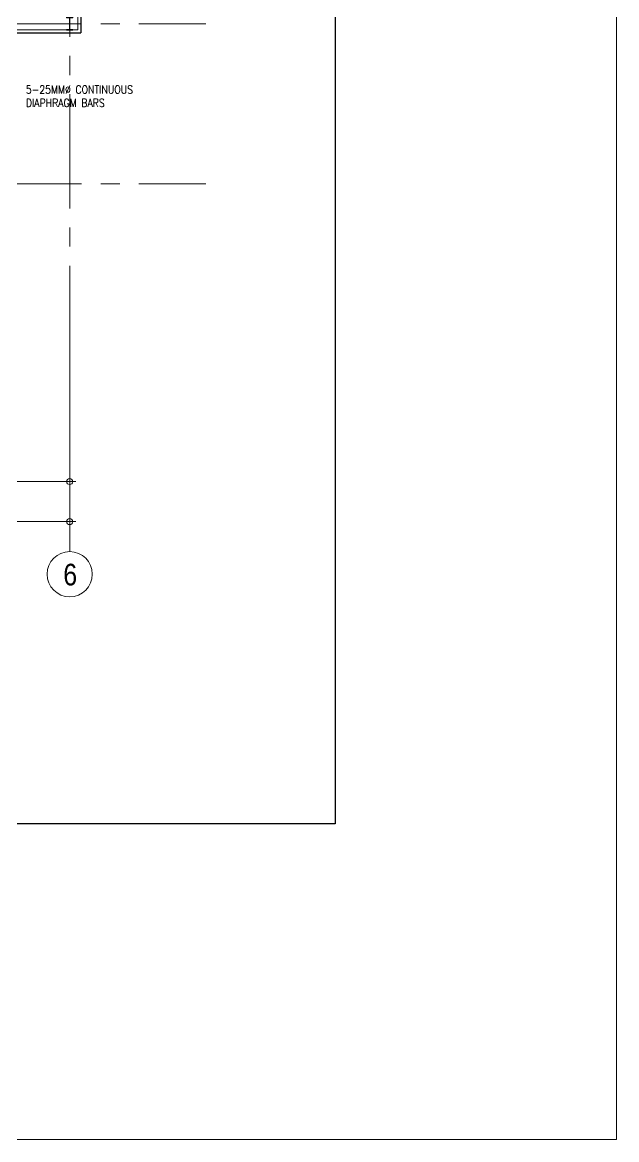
# Model space of a CAD drawing. Header units: millimetres. Extents: x -101701 to 170890, y -50253 to 85631.
# Drawn here: x 63442 to 93107, y -50253 to 5578 of the extents above; entities that cross this region are included whole.
import ezdxf

# ---------------------------------------------------------------- set-up
doc = ezdxf.new("R2010")
doc.units = ezdxf.units.MM
doc.header["$MEASUREMENT"] = 0
doc.linetypes.add('CENTER2', pattern=[28.575, 19.05, -3.175, 3.175, -3.175])
doc.layers.get('0').update_dxf_attribs({"lineweight": 0})
for name, color, linetype, lineweight in [('A_ARCHITECTURAL BACKGROUND', 251, 'Continuous', 5), ('COLUMN', 2, 'Continuous', 20), ('GRIDLINES_DIM', 252, 'Continuous', 5), ('S-BEAM-IDEN', 2, 'Continuous', 9), ('S_BEAM', 5, 'Continuous', 30), ('S_GRID LINES', 252, 'Continuous', 5), ('S_SLAB EDGE', 2, 'Continuous', 30), ('TEXT', 2, 'Continuous', 20)]:
    doc.layers.add(name, color=color, linetype=linetype, lineweight=lineweight)
doc.layers.add('GUIDE', color=191, linetype='Continuous', plot=False)
doc.styles.add('1', font='simplex.shx', dxfattribs={"width": 0.85, "height": 300})
doc.styles.add('ARIALNW', font='ARIALN.TTF')
doc.styles.add('SIMPLEX', font='SIMPLEX.shx', dxfattribs={"width": 0.8, "height": 400})
doc.dimstyles.new('DIM_100', dxfattribs={"dimtxt": 1000, "dimasz": 2, "dimexe": 100, "dimexo": 250, "dimgap": 250, "dimtad": 1, "dimdec": 0, "dimrnd": 1, "dimdsep": 46, "dimtxsty": '1', "dimblk1": 'ESCADIM_ARW', "dimblk2": 'ESCADIM_ARW', "dimsah": 1, "dimcen": 50, "dimclrd": 256, "dimclre": 256, "dimclrt": 52, "dimadec": 0, "dimazin": 0, "dimtfac": 1, "dimtdec": 0, "dimtofl": 0, "dimtmove": 0, "dimatfit": 3, "dimldrblk": 'ESCADIM_ARW', "dimfxl": 1, "dimtolj": 1, "dimtzin": 0, "dimarcsym": 0})

# ---------------------------------------------------------------- blocks, each defined once
blk = doc.blocks.new('ROOF DECK FRAMING LAYOUT')
at = {"layer": 'S_BEAM', "color": 5, "lineweight": 13}
blk.add_line((57328, 5511, 0), (65440, 5511, 0), dxfattribs=at)
blk = doc.blocks.new('12F COLUMN LAYOUT')
at = {"layer": 'COLUMN', "lineweight": 13}
blk.add_lwpolyline([(36000, 7677), (35836, 7677), (35836, 7714), (35970, 7714, 0.414214), (35990, 7734), (35990, 8266, 0.414214), (35970, 8286), (35836, 8286), (35836, 8323), (36164, 8323), (36164, 8286), (36030, 8286, 0.414214), (36010, 8266), (36010, 7734, 0.414214), (36030, 7714), (36164, 7714), (36164, 7677), (36000, 7677)], format="xyb", dxfattribs=at)
blk = doc.blocks.new('ARCHBKGRND2')
at = {"layer": 'A_ARCHITECTURAL BACKGROUND', "color": 251, "ltscale": 10}
blk.add_line((66215, 5197, 0), (66215, 45889, 0), dxfattribs=at)
at = {"layer": 'A_ARCHITECTURAL BACKGROUND', "color": 251, "ltscale": 10, "elevation": 0}
blk.add_lwpolyline([(57297, -2772), (57297, 5198), (66215, 5197)], dxfattribs=at)
at = {"layer": 'S_SLAB EDGE', "color": 2, "ltscale": 0.5}
blk.add_line((66366, 46097, 0), (66366, 5047, 0), dxfattribs=at)
at = {"layer": 'S_SLAB EDGE', "color": 2, "ltscale": 10, "elevation": 0}
blk.add_lwpolyline([(57447, -2969), (57447, 5048), (66366, 5047)], dxfattribs=at)
blk = doc.blocks.new('ESCADIM_ARW')
at = {"color": 7}
blk.add_line((-150, 0), (150, 0), dxfattribs=at)
blk.add_circle((0, 0), 75, dxfattribs=at)
blk = doc.blocks.new('*D120')
at = {"layer": 'Defpoints', "color": 0, "transparency": 16777216}
for p in [(8000, 0, 0), (44000, -250), (44000, -8880)]:
    blk.add_point(p, dxfattribs=at)
at = {"layer": 'GRIDLINES_DIM', "lineweight": -2, "transparency": 16777216}
for p, q in [((8000, -250), (8000, -8980)), ((44000, -500), (44000, -8980)), ((8002, -8880), (43998, -8880))]:
    blk.add_line(p, q, dxfattribs=at)
at = {"layer": 'GRIDLINES_DIM', "lineweight": -2, "transparency": 16777216, "xscale": 2, "yscale": 2, "zscale": 2, "rotation": 180}
blk.add_blockref('ESCADIM_ARW', (8000, -8880), dxfattribs=at)
at = {"layer": 'GRIDLINES_DIM', "lineweight": -2, "transparency": 16777216, "xscale": 2, "yscale": 2, "zscale": 2}
blk.add_blockref('ESCADIM_ARW', (44000, -8880), dxfattribs=at)
at = {"layer": 'GRIDLINES_DIM', "color": 52, "transparency": 16777216, "insert": (26000, -8430), "char_height": 400, "attachment_point": 5, "style": 'SIMPLEX'}
blk.add_mtext('\\A1;{\\W0.8;36000}', dxfattribs=at)
blk = doc.blocks.new('*D128')
at = {"layer": 'Defpoints', "color": 0, "transparency": 16777216}
for p in [(35000, 0, 0), (44000, -250), (44000, -6880)]:
    blk.add_point(p, dxfattribs=at)
at = {"layer": 'GRIDLINES_DIM', "lineweight": -2, "transparency": 16777216}
for p, q in [((35000, -250), (35000, -6980)), ((44000, -500), (44000, -6980)), ((35002, -6880), (43998, -6880))]:
    blk.add_line(p, q, dxfattribs=at)
at = {"layer": 'GRIDLINES_DIM', "lineweight": -2, "transparency": 16777216, "xscale": 2, "yscale": 2, "zscale": 2, "rotation": 180}
blk.add_blockref('ESCADIM_ARW', (35000, -6880), dxfattribs=at)
at = {"layer": 'GRIDLINES_DIM', "lineweight": -2, "transparency": 16777216, "xscale": 2, "yscale": 2, "zscale": 2}
blk.add_blockref('ESCADIM_ARW', (44000, -6880), dxfattribs=at)
at = {"layer": 'GRIDLINES_DIM', "color": 52, "transparency": 16777216, "insert": (39500, -6430), "char_height": 400, "attachment_point": 5, "style": 'SIMPLEX'}
blk.add_mtext('\\A1;{\\W0.8;9000}', dxfattribs=at)
blk = doc.blocks.new('DIM_GRIDLINES_2')
blk.add_circle((44000, -11509), 1129.4)
at = {"layer": 'GRIDLINES_DIM', "linetype": 'CENTER2', "ltscale": 300}
for p, q in [((44000, -10379.6), (44000, 63813, 0)), ((-12556.3, 16000, 0), (50790.7, 16000, 0)), ((-12556.3, 8000, 0), (50790.7, 8000, 0))]:
    blk.add_line(p, q, dxfattribs=at)
at = {"layer": 'TEXT', "insert": (43682.2, -10988.9), "char_height": 1082.3, "width": 6807.085, "attachment_point": 1, "style": 'ARIALNW'}
blk.add_mtext('6', dxfattribs=at)
at = {"layer": 'GRIDLINES_DIM'}
for base, p1, picture, middle in [((44000, -8879.6), (8000, 0, 0), '*D120', (26000, -8429.6)), ((44000, -6879.6), (35000, 0, 0), '*D128', (39500, -6429.6))]:
    dim = blk.add_linear_dim(base=base, p1=p1, p2=(44000, -250), text='{\\W0.8;<>}', dimstyle='DIM_100', override={"dimtxt": 400, "dimtxsty": 'SIMPLEX'}, dxfattribs=at)
    dim.commit()
    dim.dimension.update_dxf_attribs({"geometry": picture, "text_midpoint": middle})

msp = doc.modelspace()

# ---------------------------------------------------------------- linework, layer by layer
at = {"layer": 'Defpoints', "linetype": 'ByBlock', "lineweight": 13, "ltscale": 1.5, "elevation": -106.73928}
msp.add_lwpolyline([(93106.51973, 85631.00687), (-101700.92369, 85631.00687), (-101700.92369, -50253.19729), (93106.51973, -50253.19729)], close=True, dxfattribs=at)
at = {"layer": 'GRIDLINES_DIM', "linetype": 'CENTER2', "ltscale": 300}
msp.add_line((9248.55863, -2488.74009, -0.00001), (72595.55687, -2488.74009, -0.00001), dxfattribs=at)
at = {"layer": 'GUIDE', "ltscale": 0.5, "elevation": -106.73928}
msp.add_lwpolyline([(6989.84837, 53324.28514), (79054.47129, 53324.28514), (79054.47129, -34476.50554), (6989.84837, -34476.50554)], close=True, dxfattribs=at)

# ---------------------------------------------------------------- block references
msp.add_blockref('12F COLUMN LAYOUT', (29804.83687, -2488.74009, -0.00001))
at = {"layer": 'A_ARCHITECTURAL BACKGROUND', "lineweight": 13}
msp.add_blockref('ARCHBKGRND2', (0, 0), dxfattribs=at)
at = {"layer": 'S_BEAM'}
msp.add_blockref('ROOF DECK FRAMING LAYOUT', (0, 0), dxfattribs=at)
at = {"layer": 'S_GRID LINES'}
msp.add_blockref('DIM_GRIDLINES_2', (21804.83687, -10488.74009, -0.00001), dxfattribs=at)

# ---------------------------------------------------------------- texts
at = {"layer": 'S-BEAM-IDEN', "insert": (63616.99905, 2420.1256, -0.00003), "char_height": 400, "attachment_point": 1, "style": '1'}
msp.add_mtext_dynamic_manual_height_columns('5-25MM∅ CONTINUOUS \\PDIAPHRAGM BARS', width=8791.57845, gutter_width=1, heights=[0], dxfattribs=at)

doc.saveas('drawing.dxf')
